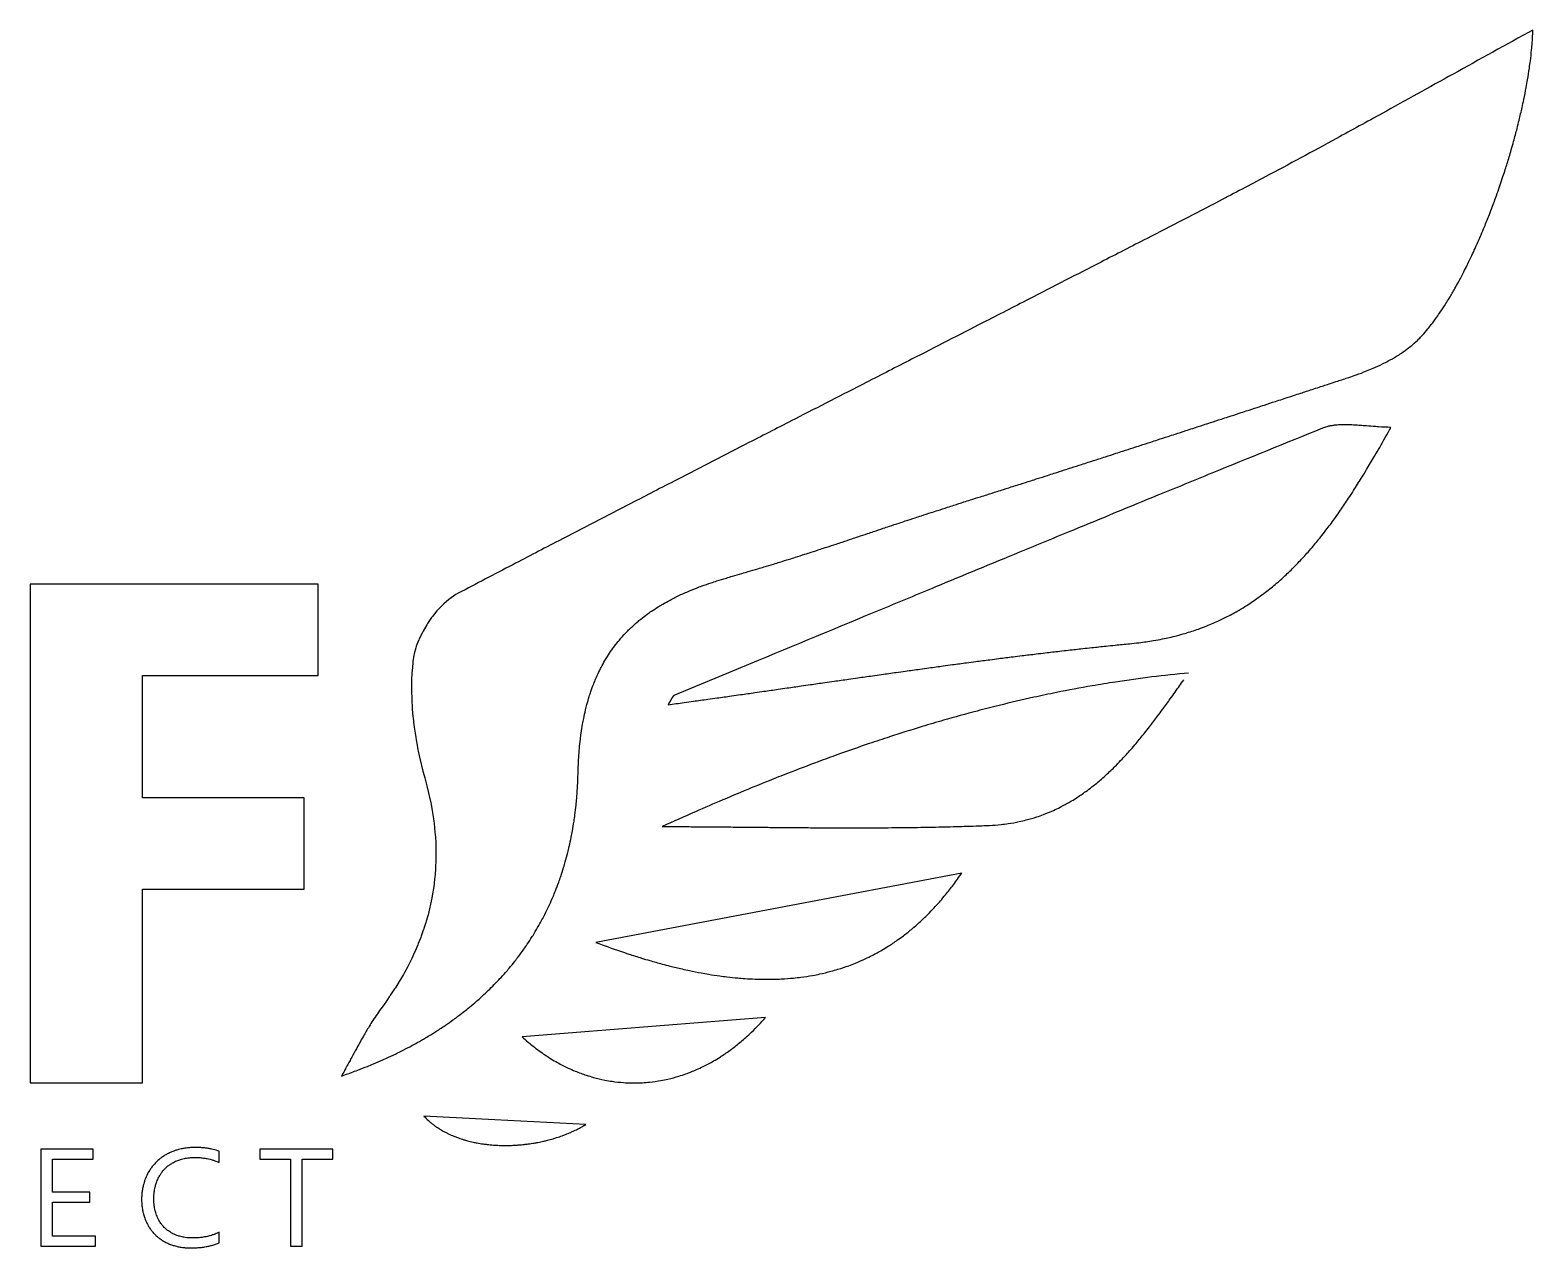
# Model space of a CAD drawing. Header units: millimetres. Extents: x 528.9 to 543.4, y 187.1 to 192.7.
# Drawn here: x 536.5 to 543.4, y 187.1 to 192.69 of the extents above; entities that cross this region are included whole.
import ezdxf

# ---------------------------------------------------------------- set-up
doc = ezdxf.new("R2010")
doc.units = ezdxf.units.MM
doc.layers.add('obrys', color=2, linetype='Continuous')

msp = doc.modelspace()

# ---------------------------------------------------------------- linework, layer by layer
at = {"layer": 'obrys'}
for p, q in [((536.5, 190.1441), (536.5, 187.8559)), ((537.8228, 190.1441), (536.5, 190.1441)), ((537.8228, 189.7244), (537.8228, 190.1441)), ((539.804, 189.7781), (539.455, 189.6332)), ((537.0154, 189.7244), (537.8228, 189.7244)), ((537.0154, 189.1628), (537.0154, 189.7244)), ((537.7573, 189.1628), (537.0154, 189.1628)), ((537.7573, 188.7447), (537.7573, 189.1628)), ((540.7755, 188.8178), (539.097, 188.4999)), ((537.0154, 188.7447), (537.7573, 188.7447)), ((537.0154, 187.8559), (537.0154, 188.7447)), ((539.875, 188.1554), (539.4114, 188.1188)), ((539.4114, 188.1188), (538.758, 188.0673)), ((536.5, 187.8559), (537.0154, 187.8559)), ((538.6331, 187.6859), (538.3078, 187.7025)), ((539.0509, 187.6645), (538.6331, 187.6859)), ((536.549, 187.5513), (536.549, 187.1055)), ((536.7891, 187.5513), (536.549, 187.5513)), ((536.7891, 187.5053), (536.7891, 187.5513)), ((537.3686, 187.4895), (537.3686, 187.5413)), ((537.5541, 187.5513), (537.5541, 187.5053)), ((537.8895, 187.5513), (537.5541, 187.5513)), ((537.8895, 187.5053), (537.8895, 187.5513)), ((536.603, 187.5053), (536.7891, 187.5053)), ((536.603, 187.3539), (536.603, 187.5053)), ((537.5541, 187.5053), (537.695, 187.5053)), ((537.695, 187.5053), (537.695, 187.1055)), ((537.749, 187.5053), (537.8895, 187.5053)), ((537.749, 187.1055), (537.749, 187.5053)), ((536.775, 187.3539), (536.603, 187.3539)), ((536.775, 187.3083), (536.775, 187.3539)), ((536.603, 187.3083), (536.775, 187.3083)), ((536.603, 187.1511), (536.603, 187.3083)), ((536.8007, 187.1511), (536.603, 187.1511)), ((536.8007, 187.1055), (536.8007, 187.1511)), ((537.3686, 187.1217), (537.3686, 187.1702)), ((536.549, 187.1055), (536.8007, 187.1055)), ((537.695, 187.1055), (537.749, 187.1055))]:
    msp.add_line(p, q, dxfattribs=at)
for points in [[(538.4649, 190.1024), (538.4546, 190.0967), (538.4498, 190.0938), (538.4262, 190.0774), (538.4215, 190.0737), (538.3984, 190.0536), (538.3939, 190.0493), (538.3718, 190.0262), (538.3675, 190.0213), (538.3468, 189.9958), (538.3428, 189.9905), (538.3239, 189.9632), (538.3203, 189.9575), (538.3035, 189.9289), (538.3004, 189.9231), (538.2862, 189.8938), (538.2836, 189.8878), (538.2829, 189.8862), (538.2727, 189.8594), (538.2724, 189.8584), (538.2705, 189.8526), (538.2629, 189.8242), (538.2616, 189.8184), (538.257, 189.7886), (538.2562, 189.7818), (538.2531, 189.7461), (538.2527, 189.7387), (538.2511, 189.7025), (538.2509, 189.6953), (538.2506, 189.6604), (538.2506, 189.6534), (538.2515, 189.6187), (538.2518, 189.6117), (538.2538, 189.5774), (538.2543, 189.5705), (538.2573, 189.5368), (538.2579, 189.5301), (538.2618, 189.4971), (538.2626, 189.4905), (538.2629, 189.4881), (538.267, 189.4597), (538.2672, 189.4582), (538.2682, 189.4517), (538.2735, 189.4202), (538.2746, 189.414), (538.2803, 189.384), (538.2815, 189.3781), (538.2876, 189.3499), (538.2888, 189.3443), (538.2951, 189.3176), (538.2964, 189.3123), (538.303, 189.2863), (538.3043, 189.2811), (538.3113, 189.2549), (538.3128, 189.2495), (538.3212, 189.218), (538.3229, 189.2115), (538.324, 189.2069), (538.3307, 189.1794), (538.3307, 189.1793), (538.3322, 189.1728), (538.3389, 189.141), (538.3402, 189.1347), (538.3458, 189.1034), (538.3469, 189.0971), (538.3472, 189.0949), (538.3515, 189.0664), (538.3516, 189.0659), (538.3524, 189.0596), (538.3561, 189.0286), (538.3568, 189.0223), (538.3595, 188.9915), (538.36, 188.9853), (538.3617, 188.9547), (538.362, 188.9485), (538.3627, 188.9181), (538.3628, 188.9119), (538.3625, 188.8817), (538.3624, 188.8756), (538.3612, 188.8455), (538.3608, 188.8394), (538.3586, 188.8095), (538.358, 188.8035), (538.3548, 188.7738), (538.3541, 188.7678), (538.3499, 188.7382), (538.3489, 188.7322), (538.3438, 188.7028), (538.3426, 188.6969), (538.3364, 188.6677), (538.3351, 188.6618), (538.3279, 188.6327), (538.3263, 188.6268), (538.3182, 188.5979), (538.3164, 188.592), (538.3072, 188.5632), (538.3053, 188.5574), (538.3048, 188.5559), (538.2951, 188.5288), (538.2951, 188.5288), (538.293, 188.523), (538.2818, 188.4945), (538.2794, 188.4887), (538.2673, 188.4604), (538.2647, 188.4546), (538.2515, 188.4264), (538.2488, 188.4207), (538.2346, 188.3926), (538.2317, 188.3869), (538.2165, 188.3589), (538.2133, 188.3533), (538.1972, 188.3254), (538.1938, 188.3198), (538.1766, 188.292), (538.1731, 188.2864), (538.1549, 188.2588), (538.1511, 188.2532), (538.1486, 188.2495), (538.1321, 188.2259), (538.132, 188.2257), (538.128, 188.2201), (538.1152, 188.2027)], [(539.455, 189.6332), (539.4549, 189.6331), (539.4549, 189.6331), (539.4547, 189.633), (539.4547, 189.633), (539.4545, 189.6329), (539.4545, 189.6329), (539.4543, 189.6328), (539.4543, 189.6328), (539.4541, 189.6327), (539.4541, 189.6327), (539.4539, 189.6325), (539.4539, 189.6325), (539.4537, 189.6324), (539.4537, 189.6323), (539.4535, 189.6322), (539.4535, 189.6322), (539.4533, 189.632), (539.4533, 189.632), (539.4531, 189.6318), (539.4531, 189.6317), (539.4529, 189.6315), (539.4528, 189.6315), (539.4526, 189.6313), (539.4526, 189.6313), (539.4524, 189.6311), (539.4524, 189.631), (539.4522, 189.6308), (539.4521, 189.6308), (539.4519, 189.6305), (539.4519, 189.6305), (539.4517, 189.6302), (539.4516, 189.6302), (539.4514, 189.6299), (539.4514, 189.6299), (539.4512, 189.6296), (539.4511, 189.6295), (539.4509, 189.6292), (539.4509, 189.6292), (539.4507, 189.6289), (539.4506, 189.6289), (539.4504, 189.6285), (539.4504, 189.6285), (539.4501, 189.6282), (539.4501, 189.6281), (539.4501, 189.6281), (539.4499, 189.6278), (539.4499, 189.6278), (539.4498, 189.6277), (539.4496, 189.6274), (539.4495, 189.6273), (539.4493, 189.627), (539.4493, 189.6269), (539.4493, 189.6269), (539.4491, 189.6266), (539.449, 189.6266), (539.449, 189.6265), (539.4487, 189.6262), (539.4487, 189.6261), (539.4485, 189.6257), (539.4484, 189.6257), (539.4482, 189.6253), (539.4481, 189.6253), (539.4479, 189.6249), (539.4478, 189.6248), (539.4476, 189.6244), (539.4475, 189.6244), (539.4473, 189.624), (539.4472, 189.6239), (539.447, 189.6235), (539.4469, 189.6234), (539.4467, 189.623), (539.4466, 189.6229), (539.4464, 189.6225), (539.4463, 189.6225), (539.4463, 189.6224), (539.4461, 189.622), (539.4461, 189.622), (539.446, 189.622), (539.4458, 189.6215), (539.4457, 189.6215), (539.4457, 189.6214), (539.4455, 189.6211), (539.4454, 189.621), (539.4454, 189.621), (539.4451, 189.6205), (539.4451, 189.6204), (539.4448, 189.62), (539.4448, 189.6199), (539.4447, 189.6198), (539.4445, 189.6195), (539.4445, 189.6194), (539.4445, 189.6194), (539.4442, 189.6189), (539.4441, 189.6188), (539.4438, 189.6184), (539.4438, 189.6183), (539.4438, 189.6182), (539.4436, 189.6179), (539.4435, 189.6178), (539.4435, 189.6178), (539.4434, 189.6176), (539.4432, 189.6173), (539.4432, 189.6173), (539.4431, 189.6172), (539.4429, 189.6167), (539.4428, 189.6166), (539.4425, 189.6161), (539.4425, 189.6161), (539.4424, 189.616), (539.4423, 189.6157), (539.4422, 189.6156), (539.4422, 189.6155), (539.4421, 189.6154), (539.4419, 189.615), (539.4419, 189.615), (539.4418, 189.6149), (539.4415, 189.6144), (539.4415, 189.6143), (539.4412, 189.6138), (539.4411, 189.6138), (539.4411, 189.6137), (539.4409, 189.6134), (539.4408, 189.6132), (539.4408, 189.6132), (539.4408, 189.6131), (539.4406, 189.6128), (539.4405, 189.6127), (539.4405, 189.6126), (539.4404, 189.6124), (539.4402, 189.6121), (539.4402, 189.6121), (539.4401, 189.612), (539.44, 189.6118), (539.4398, 189.6115), (539.4398, 189.6114), (539.4395, 189.6109), (539.4394, 189.6108), (539.4391, 189.6103), (539.4391, 189.6102), (539.4391, 189.6102), (539.4389, 189.6098), (539.4388, 189.6097), (539.4387, 189.6096), (539.4387, 189.6095), (539.4385, 189.6092), (539.4384, 189.6091), (539.4384, 189.609), (539.4383, 189.6089), (539.4381, 189.6085), (539.4381, 189.6085), (539.4381, 189.6084), (539.4378, 189.6079)]]:
    msp.add_lwpolyline(points, dxfattribs=at)
for points, knots in [([(537.9291, 187.8867), (537.9446, 187.892), (537.9696, 187.9008), (538.0093, 187.9156), (538.043, 187.9288), (538.0813, 187.9445), (538.1137, 187.9586), (538.1507, 187.9753), (538.182, 187.9902), (538.2175, 188.008), (538.2476, 188.0238), (538.2818, 188.0426), (538.3107, 188.0592), (538.3435, 188.079), (538.3712, 188.0964), (538.4027, 188.1172), (538.4291, 188.1355), (538.4591, 188.1573), (538.4844, 188.1765), (538.513, 188.1992), (538.537, 188.2192), (538.5642, 188.2429), (538.587, 188.2638), (538.6128, 188.2885), (538.6343, 188.3101), (538.6585, 188.3357), (538.6789, 188.3582), (538.7021, 188.3853), (538.7219, 188.4095), (538.7444, 188.4388), (538.7634, 188.4647), (538.7845, 188.4953), (538.802, 188.5222), (538.8214, 188.5538), (538.8374, 188.5816), (538.8551, 188.6143), (538.8697, 188.643), (538.8856, 188.6767), (538.8987, 188.7063), (538.913, 188.741), (538.9245, 188.7715), (538.9371, 188.8072), (538.9471, 188.8385), (538.958, 188.8753), (538.9666, 188.9074), (538.9756, 188.9452), (538.9827, 188.9782), (538.9901, 189.0169), (538.9957, 189.0508), (539.0013, 189.0905), (539.0054, 189.1251), (539.0093, 189.1658), (539.0118, 189.2013), (539.0139, 189.2427), (539.015, 189.2786), (539.0164, 189.3197), (539.0182, 189.3547), (539.0214, 189.3943), (539.0249, 189.4275), (539.0298, 189.4651), (539.0348, 189.4966), (539.0415, 189.5323), (539.0481, 189.5622), (539.0566, 189.5959), (539.0647, 189.6242), (539.0751, 189.6561), (539.0849, 189.6828), (539.0972, 189.7128), (539.1086, 189.738), (539.1228, 189.7663), (539.1359, 189.79), (539.1521, 189.8166), (539.1669, 189.8388), (539.185, 189.8637), (539.2015, 189.8845), (539.2217, 189.9078), (539.24, 189.9272), (539.2623, 189.9489), (539.2824, 189.9669), (539.3067, 189.9871), (539.3286, 190.0039), (539.3551, 190.0226), (539.3788, 190.038), (539.4074, 190.0553), (539.433, 190.0695), (539.4638, 190.0854), (539.4913, 190.0985), (539.5243, 190.113), (539.5537, 190.1249), (539.589, 190.1381), (539.6203, 190.1489), (539.6576, 190.1608), (539.6903, 190.1709), (539.7286, 190.1824), (539.762, 190.1923), (539.8009, 190.2037), (539.8345, 190.2135), (539.8735, 190.225), (539.9071, 190.2351), (539.9459, 190.2469), (539.9793, 190.2573), (540.0179, 190.2694), (540.0511, 190.28), (540.0896, 190.2924), (540.1228, 190.3032), (540.1612, 190.3158), (540.1944, 190.3267), (540.2329, 190.3395), (540.2661, 190.3506), (540.3047, 190.3635), (540.338, 190.3746), (540.3767, 190.3876), (540.4102, 190.3988), (540.4492, 190.4118), (540.483, 190.423), (540.5223, 190.436), (540.5564, 190.4472), (540.596, 190.4601), (540.6304, 190.4713), (540.6704, 190.4843), (540.7051, 190.4954), (540.7454, 190.5084), (540.7804, 190.5196), (540.821, 190.5326), (540.8562, 190.5438), (540.8972, 190.5568), (540.9326, 190.5681), (540.9738, 190.5811), (541.0094, 190.5925), (541.0508, 190.6056), (541.0866, 190.617), (541.1282, 190.6303), (541.1641, 190.6418), (541.2059, 190.6552), (541.242, 190.6668), (541.2839, 190.6803), (541.3202, 190.692), (541.3623, 190.7056), (541.3988, 190.7174), (541.4411, 190.7311), (541.4778, 190.743), (541.5204, 190.7568), (541.5572, 190.7687), (541.6, 190.7826), (541.6371, 190.7946), (541.6801, 190.8086), (541.7174, 190.8207), (541.7607, 190.8348), (541.7982, 190.847), (541.8417, 190.8612), (541.8794, 190.8734), (541.9232, 190.8877), (541.9611, 190.9001), (542.0052, 190.9144), (542.0433, 190.9268), (542.0876, 190.9413), (542.126, 190.9538), (542.1706, 190.9684), (542.2092, 190.981), (542.254, 190.9956), (542.2928, 191.0083), (542.3379, 191.0231), (542.377, 191.0359), (542.4224, 191.0508), (542.4617, 191.0636), (542.5073, 191.0784), (542.5464, 191.0913), (542.5908, 191.1063), (542.6277, 191.1201), (542.6683, 191.1369), (542.7013, 191.1522), (542.7373, 191.1706), (542.7663, 191.1872), (542.7976, 191.2072), (542.8225, 191.225), (542.8492, 191.2466), (542.8702, 191.2661), (542.8931, 191.2903), (542.9121, 191.3125), (542.9342, 191.3403), (542.9533, 191.3661), (542.9756, 191.3981), (542.9947, 191.4275), (543.0169, 191.4635), (543.036, 191.4963), (543.0581, 191.536), (543.077, 191.5719), (543.0987, 191.6151), (543.1172, 191.6538), (543.1385, 191.7002), (543.1566, 191.7414), (543.1772, 191.7907), (543.1947, 191.8344), (543.2145, 191.8861), (543.2311, 191.9316), (543.2469, 191.977), (543.2591, 192.0133), (543.2697, 192.0459), (543.2792, 192.0761), (543.2884, 192.1062), (543.2983, 192.1399), (543.3107, 192.1835), (543.3227, 192.2287), (543.3356, 192.2805), (543.3459, 192.3246), (543.3567, 192.3748), (543.365, 192.4174), (543.3736, 192.4655), (543.38, 192.5061), (543.3862, 192.5517), (543.3905, 192.5899), (543.3947, 192.637), (543.3964, 192.6674), (543.3971, 192.6875)], [0, 0, 0, 0, 0.006094, 0.009916, 0.015845, 0.019587, 0.025394, 0.029059, 0.034748, 0.038341, 0.04392, 0.047444, 0.052919, 0.05638, 0.061758, 0.065159, 0.070449, 0.073796, 0.079006, 0.082304, 0.08744, 0.090695, 0.095773, 0.098996, 0.104013, 0.107189, 0.112163, 0.115355, 0.120497, 0.123866, 0.129145, 0.132504, 0.137764, 0.141117, 0.146379, 0.149738, 0.155013, 0.158385, 0.163688, 0.167082, 0.172426, 0.17585, 0.181247, 0.184708, 0.190171, 0.193679, 0.19922, 0.202781, 0.20841, 0.212031, 0.21776, 0.221449, 0.227292, 0.231055, 0.236951, 0.240697, 0.24645, 0.250036, 0.255527, 0.258947, 0.264192, 0.267464, 0.27249, 0.27563, 0.280461, 0.283486, 0.288154, 0.291084, 0.29562, 0.298477, 0.302916, 0.305723, 0.310103, 0.312884, 0.317242, 0.320023, 0.324398, 0.327202, 0.331634, 0.334486, 0.33901, 0.341933, 0.346585, 0.349599, 0.354411, 0.357537, 0.362536, 0.365791, 0.371006, 0.374406, 0.379852, 0.383395, 0.389017, 0.39264, 0.398354, 0.402018, 0.407775, 0.411451, 0.417208, 0.420875, 0.426615, 0.430272, 0.436001, 0.439654, 0.445382, 0.449037, 0.454771, 0.458433, 0.464182, 0.467855, 0.473627, 0.477317, 0.48312, 0.486832, 0.492675, 0.496415, 0.502303, 0.506074, 0.51201, 0.515811, 0.521792, 0.525621, 0.531645, 0.535501, 0.541566, 0.545448, 0.551551, 0.555455, 0.561593, 0.565519, 0.571689, 0.575634, 0.581832, 0.585795, 0.592022, 0.596003, 0.602261, 0.606262, 0.612551, 0.616574, 0.622897, 0.626942, 0.633301, 0.637369, 0.643764, 0.647855, 0.654288, 0.658403, 0.664873, 0.669011, 0.675519, 0.679683, 0.686229, 0.690417, 0.697002, 0.701214, 0.707839, 0.712077, 0.718741, 0.723005, 0.729709, 0.733997, 0.740742, 0.74506, 0.751852, 0.756199, 0.762968, 0.76724, 0.773713, 0.777686, 0.783659, 0.787308, 0.79279, 0.796137, 0.801168, 0.804241, 0.808934, 0.811876, 0.816669, 0.819866, 0.825137, 0.828663, 0.834427, 0.838254, 0.844478, 0.84859, 0.855243, 0.859617, 0.866663, 0.871276, 0.878677, 0.883505, 0.891228, 0.896249, 0.904209, 0.90933, 0.914198, 0.918529, 0.922146, 0.926007, 0.930296, 0.935269, 0.942954, 0.947784, 0.955216, 0.959864, 0.96698, 0.971408, 0.978149, 0.982318, 0.988623, 0.992496, 1, 1, 1, 1]), ([(543.3971, 192.6875), (543.2747, 192.6205), (543.0438, 192.4927), (542.7439, 192.3263), (542.4568, 192.1683), (542.208, 192.0338), (541.9176, 191.8816), (541.6663, 191.7519), (541.3751, 191.602), (541.1242, 191.4731), (540.8345, 191.3245), (540.5855, 191.197), (540.2972, 191.0493), (540.0484, 190.9218), (539.7588, 190.7732), (539.5081, 190.6442), (539.2171, 190.494), (538.966, 190.364), (538.7019, 190.2265), (538.5483, 190.1462), (538.4649, 190.1024)], [0, 0, 0, 0, 0.075189, 0.142114, 0.184779, 0.251744, 0.294459, 0.361402, 0.404105, 0.470882, 0.513324, 0.579529, 0.621595, 0.687778, 0.730185, 0.796926, 0.83964, 0.906597, 0.949269, 1, 1, 1, 1]), ([(539.4278, 189.5909), (539.4526, 189.5942), (539.4915, 189.5995), (539.5524, 189.608), (539.6026, 189.6149), (539.6607, 189.6231), (539.7108, 189.6301), (539.7686, 189.6383), (539.8183, 189.6454), (539.8758, 189.6536), (539.9251, 189.6607), (539.9823, 189.6689), (540.0316, 189.676), (540.0892, 189.6843), (540.1393, 189.6915), (540.1976, 189.6999), (540.2482, 189.7071), (540.3069, 189.7155), (540.3575, 189.7227), (540.4162, 189.731), (540.4667, 189.7382), (540.5251, 189.7463), (540.5753, 189.7533), (540.6333, 189.7613), (540.6831, 189.7681), (540.7406, 189.7759), (540.7901, 189.7825), (540.8475, 189.79), (540.8968, 189.7965), (540.954, 189.8038), (541.0034, 189.81), (541.0606, 189.8172), (541.1099, 189.8232), (541.1671, 189.83), (541.2165, 189.8358), (541.2737, 189.8423), (541.3232, 189.8478), (541.3805, 189.8541), (541.4299, 189.8593), (541.4876, 189.8652), (541.5379, 189.8702), (541.5967, 189.8763), (541.6473, 189.8834), (541.705, 189.8941), (541.7536, 189.9052), (541.8086, 189.9203), (541.8548, 189.9353), (541.9071, 189.955), (541.9511, 189.9739), (542.0009, 189.9983), (542.0429, 190.0213), (542.0906, 190.0504), (542.1308, 190.0776), (542.1765, 190.1117), (542.2151, 190.1431), (542.2579, 190.181), (542.2925, 190.2142), (542.3299, 190.2526), (542.3606, 190.2861), (542.3952, 190.3262), (542.4245, 190.3622), (542.458, 190.4055), (542.4865, 190.4442), (542.5191, 190.4905), (542.5469, 190.5318), (542.579, 190.5812), (542.6066, 190.6252), (542.6386, 190.6778), (542.6662, 190.7246), (542.7035, 190.789), (542.7283, 190.8331), (542.7453, 190.8637)], [0, 0, 0, 0, 0.019916, 0.031225, 0.048945, 0.060239, 0.077908, 0.089151, 0.106713, 0.117871, 0.135299, 0.146376, 0.163812, 0.174998, 0.192682, 0.204048, 0.221903, 0.233313, 0.251201, 0.262608, 0.280452, 0.291803, 0.309525, 0.320779, 0.338355, 0.349525, 0.366993, 0.37811, 0.395518, 0.406612, 0.424, 0.435089, 0.452468, 0.463549, 0.480922, 0.492005, 0.509399, 0.520502, 0.537875, 0.548947, 0.566624, 0.578096, 0.596, 0.607302, 0.624725, 0.635666, 0.652638, 0.663361, 0.680101, 0.690748, 0.707489, 0.718211, 0.735162, 0.746086, 0.763523, 0.774769, 0.791528, 0.801652, 0.817448, 0.827624, 0.843857, 0.854383, 0.871155, 0.882036, 0.899448, 0.910784, 0.928944, 0.940779, 0.959762, 0.972149, 1, 1, 1, 1]), ([(542.4308, 190.8598), (542.2614, 190.7912), (542.0095, 190.6887), (541.6286, 190.5329), (541.3347, 190.412), (540.9945, 190.2717), (540.7018, 190.1507), (540.2896, 189.9798), (540.0059, 189.862), (539.804, 189.7781)], [0, 0, 0, 0, 0.193016, 0.287116, 0.434637, 0.52868, 0.675684, 0.769126, 1, 1, 1, 1]), ([(542.5328, 190.8758), (542.5251, 190.8758), (542.5138, 190.8756), (542.4972, 190.8745), (542.4852, 190.8733), (542.472, 190.8713), (542.4612, 190.8692), (542.4468, 190.8656), (542.4373, 190.8624), (542.4308, 190.8598)], [0, 0, 0, 0, 0.222908, 0.325817, 0.479141, 0.571999, 0.711345, 0.79645, 1, 1, 1, 1]), ([(542.7453, 190.8637), (542.7261, 190.8642), (542.6988, 190.8655), (542.6584, 190.8684), (542.6288, 190.8708), (542.5853, 190.8741), (542.5549, 190.8758), (542.5328, 190.8758)], [0, 0, 0, 0, 0.270193, 0.385726, 0.570311, 0.689689, 1, 1, 1, 1]), ([(541.8168, 189.7362), (541.7044, 189.7259), (541.5567, 189.7077), (541.3549, 189.6747), (541.2302, 189.6513), (541.0877, 189.6212), (540.9664, 189.5929), (540.828, 189.5576), (540.7104, 189.5252), (540.5764, 189.4856), (540.4629, 189.4498), (540.3337, 189.4069), (540.2244, 189.3686), (540.1003, 189.3232), (539.9955, 189.2832), (539.8769, 189.2362), (539.777, 189.1954), (539.6642, 189.1478), (539.5443, 189.0959), (539.4521, 189.0547), (539.4014, 189.0318)], [0, 0, 0, 0, 0.133931, 0.17649, 0.242633, 0.284451, 0.349381, 0.390388, 0.453977, 0.494082, 0.55617, 0.595259, 0.655649, 0.693587, 0.752056, 0.788694, 0.844992, 0.880159, 0.93402, 1, 1, 1, 1]), ([(539.4014, 189.0318), (539.4218, 189.0317), (539.4572, 189.0316), (539.5161, 189.0313), (539.5696, 189.0309), (539.6315, 189.0305), (539.6848, 189.03), (539.7462, 189.0295), (539.7991, 189.029), (539.8604, 189.0284), (539.9133, 189.0279), (539.975, 189.0274), (540.0284, 189.027), (540.0904, 189.0265), (540.144, 189.0263), (540.206, 189.026), (540.2591, 189.0259), (540.3199, 189.026), (540.3713, 189.0261), (540.4295, 189.0264), (540.4785, 189.0268), (540.5339, 189.0274), (540.5805, 189.0281), (540.6333, 189.029), (540.6778, 189.0299), (540.7285, 189.0311), (540.7714, 189.0324), (540.8203, 189.0339), (540.8618, 189.0352), (540.9092, 189.0371), (540.9494, 189.0401), (540.995, 189.0458), (541.0335, 189.0527), (541.0772, 189.063), (541.1142, 189.0737), (541.1563, 189.0886), (541.1919, 189.1033), (541.2327, 189.1228), (541.2672, 189.1416), (541.3067, 189.1658), (541.3404, 189.1888), (541.379, 189.2179), (541.4118, 189.2449), (541.4493, 189.2785), (541.4809, 189.3091), (541.5166, 189.3461), (541.5467, 189.3793), (541.5807, 189.419), (541.6095, 189.4541), (541.6422, 189.4956), (541.6699, 189.532), (541.7016, 189.5747), (541.7285, 189.6119), (541.761, 189.6574), (541.7817, 189.6866), (541.7949, 189.7053)], [0, 0, 0, 0, 0.022937, 0.039871, 0.06639, 0.083276, 0.109631, 0.126362, 0.152526, 0.169191, 0.195416, 0.212217, 0.238655, 0.255576, 0.282128, 0.299061, 0.325394, 0.342009, 0.367484, 0.383344, 0.40759, 0.422666, 0.445742, 0.460115, 0.482181, 0.495969, 0.517213, 0.530535, 0.551111, 0.564038, 0.583963, 0.596457, 0.615799, 0.627998, 0.647043, 0.659161, 0.678246, 0.690497, 0.709959, 0.722554, 0.742717, 0.755861, 0.776942, 0.790676, 0.812459, 0.826494, 0.848666, 0.862914, 0.885387, 0.899802, 0.922471, 0.936968, 0.959692, 0.974175, 1, 1, 1, 1]), ([(539.4378, 189.6079), (539.4359, 189.6046), (539.4326, 189.5989), (539.4292, 189.5932), (539.4278, 189.5909)], [0, 0, 0, 0, 0.580682, 1, 1, 1, 1]), ([(539.097, 188.4999), (539.1342, 188.4858), (539.1843, 188.4677), (539.2544, 188.4442), (539.2992, 188.43), (539.3503, 188.4147), (539.3937, 188.4025), (539.4432, 188.3896), (539.4851, 188.3795), (539.533, 188.369), (539.5736, 188.3609), (539.6199, 188.3528), (539.6593, 188.3468), (539.7042, 188.341), (539.7422, 188.337), (539.7855, 188.3336), (539.8225, 188.3316), (539.8665, 188.3304), (539.9063, 188.3305), (539.9543, 188.3323), (539.9963, 188.3354), (540.0441, 188.3409), (540.0845, 188.3471), (540.1306, 188.3562), (540.1695, 188.3655), (540.2137, 188.3782), (540.2511, 188.3907), (540.2935, 188.407), (540.3294, 188.4227), (540.3701, 188.4427), (540.4045, 188.4615), (540.4435, 188.4852), (540.4764, 188.5072), (540.5137, 188.5345), (540.5452, 188.5597), (540.5809, 188.5908), (540.6109, 188.6191), (540.6449, 188.6539), (540.6736, 188.6855), (540.706, 188.724), (540.739, 188.7661), (540.7631, 188.7998), (540.7755, 188.8178)], [0, 0, 0, 0, 0.063795, 0.085396, 0.118536, 0.139215, 0.170953, 0.190769, 0.221187, 0.240177, 0.269321, 0.287523, 0.315587, 0.333191, 0.360146, 0.376905, 0.402837, 0.419472, 0.447536, 0.466672, 0.496412, 0.51503, 0.54384, 0.562002, 0.590188, 0.607996, 0.635749, 0.653358, 0.680915, 0.698474, 0.726071, 0.743733, 0.771609, 0.789523, 0.817909, 0.83622, 0.865333, 0.884176, 0.914222, 0.93372, 0.964884, 1, 1, 1, 1]), ([(538.1152, 188.2027), (538.1006, 188.1828), (538.0805, 188.1534), (538.0525, 188.1087), (538.0327, 188.0751), (538.0044, 188.025), (537.9852, 187.9896), (537.9712, 187.9637)], [0, 0, 0, 0, 0.265057, 0.382351, 0.566496, 0.684017, 1, 1, 1, 1]), ([(538.758, 188.0673), (538.7762, 188.0504), (538.8043, 188.0264), (538.8489, 187.9931), (538.8844, 187.9695), (538.9267, 187.9448), (538.9638, 187.9258), (539.0078, 187.9065), (539.0463, 187.8922), (539.0916, 187.8785), (539.1311, 187.8691), (539.1773, 187.8611), (539.2175, 187.8567), (539.264, 187.8546), (539.3038, 187.8554), (539.3496, 187.859), (539.3886, 187.8646), (539.4335, 187.8737), (539.4718, 187.8839), (539.5156, 187.8984), (539.5529, 187.9132), (539.5955, 187.933), (539.6315, 187.9522), (539.6726, 187.9771), (539.7072, 188.0006), (539.7465, 188.0305), (539.7795, 188.0583), (539.8251, 188.1006), (539.8548, 188.132), (539.875, 188.1554)], [0, 0, 0, 0, 0.058922, 0.087605, 0.132047, 0.160072, 0.203584, 0.23108, 0.273873, 0.300985, 0.343298, 0.370187, 0.41228, 0.439041, 0.480575, 0.50679, 0.547873, 0.574101, 0.615374, 0.641821, 0.683605, 0.710483, 0.753085, 0.780575, 0.824266, 0.85253, 0.897548, 0.926727, 1, 1, 1, 1]), ([(537.9712, 187.9637), (537.9675, 187.9569), (537.9622, 187.9471), (537.9544, 187.9326), (537.9485, 187.9219), (537.9398, 187.906), (537.9337, 187.8949), (537.9291, 187.8867)], [0, 0, 0, 0, 0.263665, 0.380402, 0.56408, 0.681618, 1, 1, 1, 1]), ([(538.3078, 187.7025), (538.3142, 187.6956), (538.3265, 187.6835), (538.3435, 187.6692), (538.36, 187.6567), (538.375, 187.6466), (538.3932, 187.6355), (538.4096, 187.6267), (538.4295, 187.6171), (538.4472, 187.6095), (538.4686, 187.6015), (538.4876, 187.5952), (538.5104, 187.5887), (538.5306, 187.5838), (538.5546, 187.5789), (538.5759, 187.5754), (538.6012, 187.5721), (538.6235, 187.57), (538.6496, 187.5685), (538.6722, 187.5679), (538.6979, 187.568), (538.7195, 187.5687), (538.7441, 187.5703), (538.7652, 187.5722), (538.7894, 187.5752), (538.8102, 187.5783), (538.834, 187.5826), (538.8543, 187.5869), (538.8775, 187.5926), (538.8972, 187.5979), (538.9197, 187.6048), (538.9386, 187.6113), (538.9601, 187.6193), (538.9782, 187.6268), (538.9986, 187.6361), (539.0157, 187.6445), (539.034, 187.6544), (539.0448, 187.6607), (539.0509, 187.6645)], [0, 0, 0, 0, 0.035787, 0.064964, 0.083811, 0.1138, 0.13322, 0.164178, 0.184259, 0.216307, 0.237116, 0.270345, 0.291933, 0.326411, 0.348805, 0.384549, 0.407767, 0.444965, 0.469172, 0.506671, 0.530156, 0.566011, 0.588371, 0.623377, 0.645693, 0.680555, 0.70269, 0.737128, 0.758918, 0.792788, 0.814202, 0.847431, 0.868399, 0.900865, 0.92131, 0.952918, 0.97279, 1, 1, 1, 1]), ([(537.3686, 187.5413), (537.3592, 187.5447), (537.3463, 187.5485), (537.3276, 187.5525), (537.3148, 187.5547), (537.2994, 187.5567), (537.2857, 187.5579), (537.2695, 187.5587), (537.2552, 187.5589), (537.2387, 187.5584), (537.2245, 187.5573), (537.2085, 187.5553), (537.1951, 187.5528), (537.1799, 187.5491), (537.1673, 187.5452), (537.1531, 187.5399), (537.1412, 187.5348), (537.1281, 187.5281), (537.1172, 187.5218), (537.1052, 187.5138), (537.0933, 187.5047), (537.0847, 187.4971), (537.0804, 187.4928)], [0, 0, 0, 0, 0.096939, 0.131517, 0.187251, 0.22381, 0.282804, 0.32149, 0.382916, 0.4224, 0.483287, 0.521381, 0.58002, 0.616782, 0.673692, 0.709536, 0.764908, 0.799701, 0.853601, 0.887613, 0.940684, 1, 1, 1, 1]), ([(537.0804, 187.4928), (537.0746, 187.4872), (537.0668, 187.4787), (537.0563, 187.4652), (537.0492, 187.4548), (537.0395, 187.4384), (537.0337, 187.4263), (537.03, 187.4171)], [0, 0, 0, 0, 0.261878, 0.377345, 0.559682, 0.676998, 1, 1, 1, 1]), ([(537.1191, 187.4613), (537.1235, 187.4657), (537.1302, 187.4717), (537.1408, 187.4797), (537.1491, 187.4852), (537.162, 187.4925), (537.1716, 187.4969), (537.1789, 187.4997)], [0, 0, 0, 0, 0.26054, 0.375656, 0.557882, 0.675404, 1, 1, 1, 1]), ([(537.1789, 187.4997), (537.1842, 187.5017), (537.194, 187.505), (537.207, 187.5081), (537.2193, 187.5104), (537.2302, 187.5118), (537.2431, 187.5129), (537.2544, 187.5132), (537.2675, 187.5131), (537.2786, 187.5125), (537.2912, 187.5112), (537.3019, 187.5097), (537.3143, 187.5074), (537.3247, 187.505), (537.3367, 187.5017), (537.3469, 187.4983), (537.3581, 187.4941), (537.3647, 187.4913), (537.3686, 187.4895)], [0, 0, 0, 0, 0.087971, 0.159235, 0.205594, 0.28019, 0.328982, 0.405695, 0.454513, 0.529717, 0.576889, 0.650321, 0.696874, 0.769636, 0.815931, 0.888498, 0.934803, 1, 1, 1, 1]), ([(537.03, 187.4171), (537.0281, 187.4124), (537.025, 187.4043), (537.0208, 187.3904), (537.0177, 187.3776), (537.0149, 187.3624), (537.0132, 187.3489), (537.0121, 187.3329), (537.0118, 187.3189), (537.0123, 187.3027), (537.0134, 187.2889), (537.0156, 187.2734), (537.0182, 187.2604), (537.0223, 187.2448), (537.0257, 187.2351), (537.0281, 187.2289)], [0, 0, 0, 0, 0.079183, 0.135763, 0.22569, 0.283932, 0.37711, 0.437762, 0.533766, 0.595305, 0.68999, 0.749083, 0.839856, 0.896656, 1, 1, 1, 1]), ([(537.0804, 187.2484), (537.0789, 187.2522), (537.0767, 187.2588), (537.0737, 187.2701), (537.0715, 187.2805), (537.0696, 187.293), (537.0685, 187.3041), (537.0679, 187.3172), (537.0679, 187.3286), (537.0685, 187.3417), (537.0695, 187.3528), (537.0714, 187.3653), (537.0735, 187.3758), (537.0767, 187.3883), (537.0793, 187.3962), (537.0812, 187.4012)], [0, 0, 0, 0, 0.078385, 0.13461, 0.224574, 0.283219, 0.377473, 0.439031, 0.535714, 0.597211, 0.691521, 0.750316, 0.840662, 0.897208, 1, 1, 1, 1]), ([(537.0812, 187.4012), (537.0839, 187.4085), (537.0883, 187.4181), (537.0955, 187.4312), (537.1009, 187.4395), (537.1088, 187.4502), (537.1148, 187.4569), (537.1191, 187.4613)], [0, 0, 0, 0, 0.325726, 0.44321, 0.62524, 0.74016, 1, 1, 1, 1]), ([(537.0281, 187.2289), (537.0299, 187.2245), (537.0331, 187.217), (537.039, 187.2052), (537.0449, 187.195), (537.0524, 187.1837), (537.0594, 187.1745), (537.0682, 187.1643), (537.0763, 187.1561), (537.0863, 187.1472), (537.0955, 187.1401), (537.1068, 187.1324), (537.117, 187.1264), (537.1303, 187.1196), (537.1392, 187.1158), (537.1451, 187.1136)], [0, 0, 0, 0, 0.084141, 0.143348, 0.234993, 0.29279, 0.382954, 0.440266, 0.530145, 0.587556, 0.678051, 0.736176, 0.828513, 0.888281, 1, 1, 1, 1]), ([(537.3686, 187.1702), (537.3661, 187.169), (537.3615, 187.1667), (537.3535, 187.1631), (537.3456, 187.16), (537.3363, 187.1567), (537.328, 187.1542), (537.3183, 187.1515), (537.3097, 187.1496), (537.2995, 187.1476), (537.2906, 187.1462), (537.2801, 187.1449), (537.2708, 187.1441), (537.2598, 187.1435), (537.2501, 187.1432), (537.2386, 187.1433), (537.2287, 187.1438), (537.2173, 187.1448), (537.2077, 187.1462), (537.1969, 187.1483), (537.1879, 187.1506), (537.1778, 187.1538), (537.1693, 187.1569), (537.1599, 187.161), (537.1521, 187.165), (537.1434, 187.17), (537.1363, 187.1747), (537.1285, 187.1805), (537.122, 187.1859), (537.115, 187.1927), (537.1093, 187.1988), (537.1031, 187.2064), (537.0981, 187.2133), (537.0928, 187.2217), (537.0886, 187.2293), (537.0842, 187.2386), (537.0818, 187.2446), (537.0804, 187.2484)], [0, 0, 0, 0, 0.024416, 0.045434, 0.078626, 0.099964, 0.133734, 0.155487, 0.189972, 0.212221, 0.247549, 0.270384, 0.306808, 0.330474, 0.368616, 0.393562, 0.432652, 0.457401, 0.495317, 0.518944, 0.55538, 0.578259, 0.613574, 0.635744, 0.669956, 0.691448, 0.724794, 0.745869, 0.778804, 0.799766, 0.832672, 0.853708, 0.886931, 0.908306, 0.942304, 0.964332, 1, 1, 1, 1]), ([(537.3082, 187.1036), (537.314, 187.1047), (537.3222, 187.1064), (537.3341, 187.1094), (537.3425, 187.1119), (537.3546, 187.1159), (537.3627, 187.1191), (537.3686, 187.1217)], [0, 0, 0, 0, 0.278653, 0.398449, 0.582328, 0.697151, 1, 1, 1, 1]), ([(537.1451, 187.1136), (537.1504, 187.1116), (537.1592, 187.1086), (537.1736, 187.1047), (537.1863, 187.102), (537.2014, 187.0997), (537.2148, 187.0984), (537.2306, 187.0976), (537.2442, 187.0976), (537.2599, 187.0981), (537.2731, 187.099), (537.29, 187.1007), (537.3009, 187.1023), (537.3082, 187.1036)], [0, 0, 0, 0, 0.103676, 0.16813, 0.271035, 0.337995, 0.445348, 0.515224, 0.624199, 0.69308, 0.799097, 0.865531, 1, 1, 1, 1])]:
    msp.add_open_spline(points, degree=3, knots=knots, dxfattribs=at)

doc.saveas('drawing.dxf')
